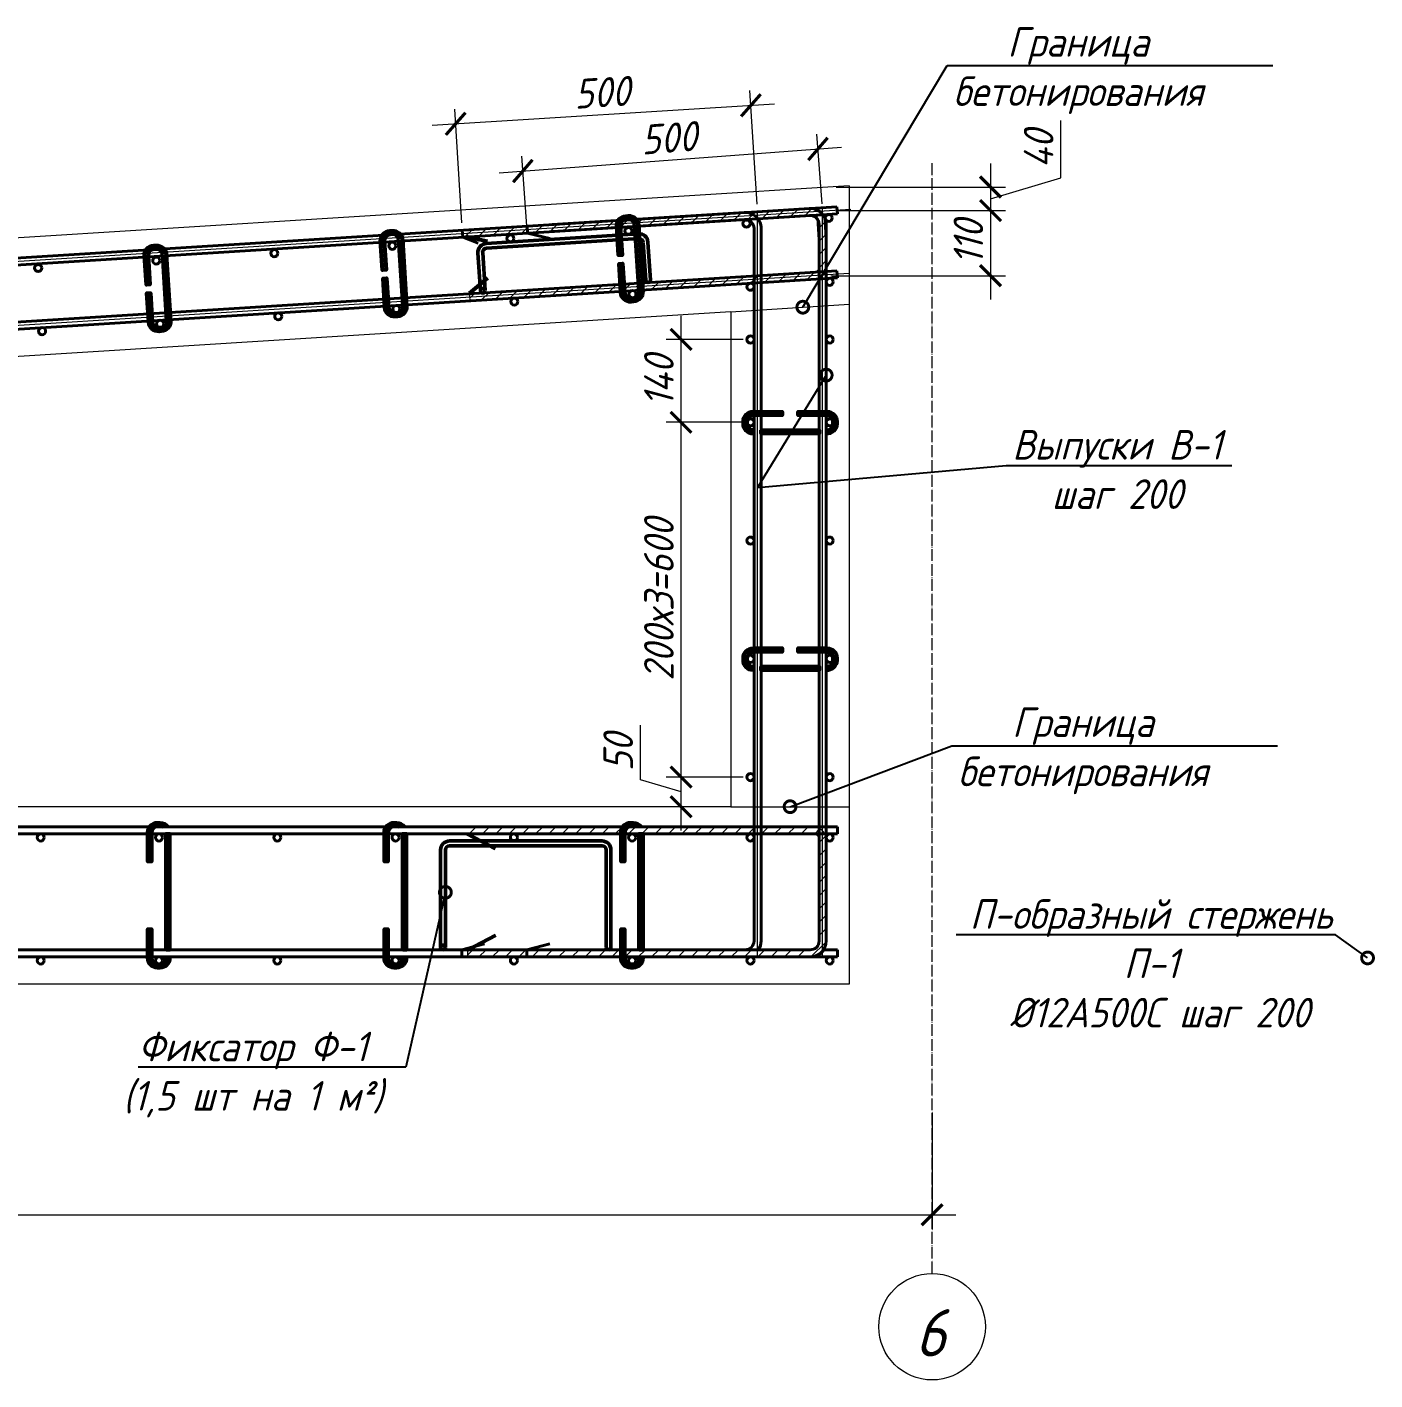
# Model space of a CAD drawing. Header units: millimetres. Extents: x 504091 to 2165846, y 135022 to 442887.
# Drawn here: x 1044621 to 1046900, y 185006 to 187294 of the extents above; entities that cross this region are included whole.
import ezdxf
from ezdxf import colors
from ezdxf.entities.mleader import LeaderData, LeaderLine
from ezdxf.math import Vec2, Vec3

# ---------------------------------------------------------------- set-up
doc = ezdxf.new("R2010")
doc.units = ezdxf.units.MM
doc.linetypes.add('ADSK_Линия сетки', pattern=[25, 20, -2.5, 0, -2.5])
doc.linetypes.add('осеваяX2', pattern=[4, 2.5, -0.5, 0.5, -0.5])
doc.layers.get('Defpoints').update_dxf_attribs({"color": 255})
doc.layers.add('!Defpoints', color=255, linetype='Continuous', lineweight=5, plot=False)
doc.layers.add('SGRAND', color=7, linetype='Continuous')
for name, color, linetype, lineweight in [('Арматура 12', 26, 'Continuous', 50), ('К_Арматура 8', 134, 'Continuous', 50), ('КР_Арматура 12', 174, 'Continuous', 40), ('Монолит тонкий', 204, 'Continuous', 9), ('ОПАЛУБКА', 32, 'Continuous', 30), ('Оси', 165, 'осеваяX2', 13), ('Размер', 7, 'Continuous', 13), ('Размеры КР', 164, 'Continuous', 9)]:
    doc.layers.add(name, color=color, linetype=linetype, lineweight=lineweight)
doc.styles.add('GOST 2.304_new', font='isocpeur.ttf', dxfattribs={"width": 0.9, "oblique": 15})
doc.linetypes.add('зигзаг', pattern='A,0.00254,-5.08,[131,ltypeshp.shx,S=5.08,R=0,X=-5.08,Y=0],-10.16,[131,ltypeshp.shx,S=5.08,R=180,X=5.08,Y=0],-5.08', length=20.32254)
doc.dimstyles.new('SPDS 1_20', dxfattribs={"dimscale": 20, "dimtxt": 2.5, "dimasz": 1.77, "dimexe": 1.25, "dimexo": 0.625, "dimtad": 1, "dimdec": 0, "dimrnd": 0.001, "dimtxsty": 'GOST 2.304_new', "dimblk": 'ARCHTICK', "dimcen": 2.5, "dimdle": 2, "dimclrt": 256, "dimadec": 0, "dimazin": 2, "dimtfac": 0.75, "dimtdec": 0, "dimtmove": 1, "dimatfit": 3, "dimfxl": 0, "dimtolj": 1, "dimlwd": 9, "dimlwe": 9, "dimarcsym": 0})

# ---------------------------------------------------------------- blocks, each defined once
blk = doc.blocks.new('_ArchTick')
at = {"color": 0, "linetype": 'ByBlock', "const_width": 0.15}
blk.add_lwpolyline([(-0.5, -0.5), (0.5, 0.5)], dxfattribs=at)
blk = doc.blocks.new('*D1926')
at = {"layer": 'Defpoints', "color": 0, "lineweight": 20, "transparency": 16777216}
for p in [(1038251.5, 185637.5), (1046151.5, 185470.9), (1046151.5, 185285.4)]:
    blk.add_point(p, dxfattribs=at)
at = {"layer": 'Размеры КР', "color": 0, "lineweight": 9, "transparency": 16777216}
for p, q in [((1038251.5, 185625), (1038251.5, 185260.4)), ((1046151.5, 185458.4), (1046151.5, 185260.4)), ((1038211.5, 185285.4), (1046191.5, 185285.4))]:
    blk.add_line(p, q, dxfattribs=at)
at = {"layer": 'Размеры КР', "color": 0, "lineweight": 9, "transparency": 16777216, "xscale": 35.4, "yscale": 35.4, "zscale": 35.4, "rotation": 180}
blk.add_blockref('_ArchTick', (1038251.5, 185285.4), dxfattribs=at)
at = {"layer": 'Размеры КР', "color": 0, "lineweight": 9, "transparency": 16777216, "xscale": 35.4, "yscale": 35.4, "zscale": 35.4}
blk.add_blockref('_ArchTick', (1046151.5, 185285.4), dxfattribs=at)
at = {"layer": 'Размеры КР', "lineweight": 20, "transparency": 16777216, "insert": (1042201.5, 185322.9), "char_height": 50, "attachment_point": 5, "style": 'GOST 2.304_new'}
blk.add_mtext('\\A1;7900', dxfattribs=at)
blk = doc.blocks.new('_DotSmall')
at = {"color": 0, "linetype": 'ByBlock', "lineweight": 35, "const_width": 0.5}
blk.add_lwpolyline([(-0.0625, 0, 1), (0.0625, 0, 1)], format="xyb", close=True, dxfattribs=at)
blk = doc.blocks.new('*D1929')
at = {"layer": 'Defpoints', "color": 0, "lineweight": 20, "transparency": 16777216}
for p in [(1045727, 186025.4), (1045844.4, 186025.4), (1045811.4, 185975.4)]:
    blk.add_point(p, dxfattribs=at)
at = {"layer": 'Размеры КР', "color": 0, "lineweight": 9, "transparency": 16777216}
for p, q in [((1045658.2, 186021), (1045658.2, 186113.4)), ((1045727, 185935.4), (1045727, 186065.4)), ((1045727, 186000.4), (1045658.2, 186021)), ((1045831.9, 186025.4), (1045702, 186025.4)), ((1045798.9, 185975.4), (1045702, 185975.4))]:
    blk.add_line(p, q, dxfattribs=at)
at = {"layer": 'Размеры КР', "color": 0, "lineweight": 9, "transparency": 16777216, "xscale": 35.4, "yscale": 35.4, "zscale": 35.4}
for p, rotation in [((1045727, 186025.4), 90), ((1045727, 185975.4), 270)]:
    blk.add_blockref('_ArchTick', p, dxfattribs=dict(at, rotation=rotation))
at = {"layer": 'Размеры КР', "lineweight": 20, "transparency": 16777216, "insert": (1045620.7, 186067.2), "char_height": 50, "attachment_point": 5, "rotation": 90, "style": 'GOST 2.304_new'}
blk.add_mtext('\\A1;50', dxfattribs=at)
blk = doc.blocks.new('*D1930')
at = {"layer": 'Defpoints', "color": 0, "lineweight": 20, "transparency": 16777216}
for p in [(1045727, 186625.4), (1045844.4, 186625.4), (1045844.4, 186025.4)]:
    blk.add_point(p, dxfattribs=at)
at = {"layer": 'Размеры КР', "color": 0, "lineweight": 9, "transparency": 16777216}
for p, q in [((1045727, 185985.4), (1045727, 186665.4)), ((1045831.9, 186625.4), (1045702, 186625.4)), ((1045831.9, 186025.4), (1045702, 186025.4))]:
    blk.add_line(p, q, dxfattribs=at)
at = {"layer": 'Размеры КР', "color": 0, "lineweight": 9, "transparency": 16777216, "xscale": 35.4, "yscale": 35.4, "zscale": 35.4}
for p, rotation in [((1045727, 186625.4), 90), ((1045727, 186025.4), 270)]:
    blk.add_blockref('_ArchTick', p, dxfattribs=dict(at, rotation=rotation))
at = {"layer": 'Размеры КР', "lineweight": 20, "transparency": 16777216, "insert": (1045689.5, 186325.4), "char_height": 50, "attachment_point": 5, "rotation": 90, "style": 'GOST 2.304_new'}
blk.add_mtext('\\A1;200х3=600', dxfattribs=at)
blk = doc.blocks.new('*D1931')
at = {"layer": 'Defpoints', "color": 0, "lineweight": 20, "transparency": 16777216}
for p in [(1045727, 186765.4), (1045844.4, 186765.4), (1045844.4, 186625.4)]:
    blk.add_point(p, dxfattribs=at)
at = {"layer": 'Размеры КР', "color": 0, "lineweight": 9, "transparency": 16777216}
for p, q in [((1045727, 186585.4), (1045727, 186805.4)), ((1045831.9, 186765.4), (1045702, 186765.4)), ((1045831.9, 186625.4), (1045702, 186625.4))]:
    blk.add_line(p, q, dxfattribs=at)
at = {"layer": 'Размеры КР', "color": 0, "lineweight": 9, "transparency": 16777216, "xscale": 35.4, "yscale": 35.4, "zscale": 35.4}
for p, rotation in [((1045727, 186765.4), 90), ((1045727, 186625.4), 270)]:
    blk.add_blockref('_ArchTick', p, dxfattribs=dict(at, rotation=rotation))
at = {"layer": 'Размеры КР', "lineweight": 20, "transparency": 16777216, "insert": (1045689.5, 186695.4), "char_height": 50, "attachment_point": 5, "rotation": 90, "style": 'GOST 2.304_new'}
blk.add_mtext('\\A1;140', dxfattribs=at)
blk = doc.blocks.new('*D1932')
at = {"layer": 'Defpoints', "color": 0, "lineweight": 20, "transparency": 16777216}
for p in [(1045958.5, 187087.6), (1045966.4, 186982.4), (1045467.3, 186945.2)]:
    blk.add_point(p, dxfattribs=at)
at = {"layer": 'Размеры КР', "color": 0, "lineweight": 9, "transparency": 16777216}
for p, q in [((1045965.4, 186994.9), (1045956.6, 187112.5)), ((1045419.6, 187047.3), (1045998.4, 187090.5)), ((1045466.4, 186957.6), (1045457.6, 187075.2))]:
    blk.add_line(p, q, dxfattribs=at)
at = {"layer": 'Размеры КР', "color": 0, "lineweight": 9, "transparency": 16777216, "xscale": 35.4, "yscale": 35.4, "zscale": 35.4}
for p, rotation in [((1045958.5, 187087.6), 4.273435833773666), ((1045459.5, 187050.3), 184.2734358337736)]:
    blk.add_blockref('_ArchTick', p, dxfattribs=dict(at, rotation=rotation))
at = {"layer": 'Размеры КР', "lineweight": 20, "transparency": 16777216, "insert": (1045706.2, 187106.3), "char_height": 50, "attachment_point": 5, "rotation": 4.2734, "style": 'GOST 2.304_new'}
blk.add_mtext('\\A1;500', dxfattribs=at)
blk = doc.blocks.new('*D1933')
at = {"layer": 'Defpoints', "color": 0, "lineweight": 20, "transparency": 16777216}
for p in [(1045845.1, 187161.4), (1045856.4, 186981.6), (1045357.2, 186950.3)]:
    blk.add_point(p, dxfattribs=at)
at = {"layer": 'Размеры КР', "color": 0, "lineweight": 9, "transparency": 16777216}
for p, q in [((1045855.6, 186994), (1045843.5, 187186.3)), ((1045306, 187127.6), (1045885, 187163.9)), ((1045356.4, 186962.7), (1045344.3, 187155))]:
    blk.add_line(p, q, dxfattribs=at)
at = {"layer": 'Размеры КР', "color": 0, "lineweight": 9, "transparency": 16777216, "xscale": 35.4, "yscale": 35.4, "zscale": 35.4}
for p, rotation in [((1045845.1, 187161.4), 3.586436138499108), ((1045345.9, 187130.1), 183.5864361384991)]:
    blk.add_blockref('_ArchTick', p, dxfattribs=dict(at, rotation=rotation))
at = {"layer": 'Размеры КР', "lineweight": 20, "transparency": 16777216, "insert": (1045593.1, 187183.2), "char_height": 50, "attachment_point": 5, "rotation": 3.5864, "style": 'GOST 2.304_new'}
blk.add_mtext('\\A1;500', dxfattribs=at)
blk = doc.blocks.new('*D1934')
at = {"layer": 'Defpoints', "color": 0, "lineweight": 20, "transparency": 16777216}
for p in [(1045977, 187023.2), (1045979.5, 186983.3), (1046250.3, 186983.3)]:
    blk.add_point(p, dxfattribs=at)
at = {"layer": 'Размеры КР', "color": 0, "lineweight": 9, "transparency": 16777216}
for p, q in [((1046369.1, 187038.9), (1046369.1, 187135.7)), ((1046250.3, 187063.2), (1046250.3, 186943.3)), ((1046250.3, 187003.2), (1046369.1, 187038.9)), ((1045989.5, 187023.2), (1046275.3, 187023.2)), ((1045992, 186983.3), (1046275.3, 186983.3))]:
    blk.add_line(p, q, dxfattribs=at)
at = {"layer": 'Размеры КР', "color": 0, "lineweight": 9, "transparency": 16777216, "xscale": 35.4, "yscale": 35.4, "zscale": 35.4}
for p, rotation in [((1046250.3, 187023.2), 90), ((1046250.3, 186983.3), 270)]:
    blk.add_blockref('_ArchTick', p, dxfattribs=dict(at, rotation=rotation))
at = {"layer": 'Размеры КР', "lineweight": 20, "transparency": 16777216, "insert": (1046331.6, 187087.3), "char_height": 50, "attachment_point": 5, "rotation": 90, "style": 'GOST 2.304_new'}
blk.add_mtext('\\A1;40', dxfattribs=at)
blk = doc.blocks.new('*D1935')
at = {"layer": 'Defpoints', "color": 0, "lineweight": 20, "transparency": 16777216}
for p in [(1046045.7, 186983.3), (1045968, 186873.3), (1046250.3, 186873.3)]:
    blk.add_point(p, dxfattribs=at)
at = {"layer": 'Размеры КР', "color": 0, "lineweight": 9, "transparency": 16777216}
for p, q in [((1046250.3, 187023.3), (1046250.3, 186833.3)), ((1046058.2, 186983.3), (1046275.3, 186983.3)), ((1045980.5, 186873.3), (1046275.3, 186873.3))]:
    blk.add_line(p, q, dxfattribs=at)
at = {"layer": 'Размеры КР', "color": 0, "lineweight": 9, "transparency": 16777216, "xscale": 35.4, "yscale": 35.4, "zscale": 35.4}
for p, rotation in [((1046250.3, 186983.3), 90), ((1046250.3, 186873.3), 270)]:
    blk.add_blockref('_ArchTick', p, dxfattribs=dict(at, rotation=rotation))
at = {"layer": 'Размеры КР', "lineweight": 20, "transparency": 16777216, "insert": (1046212.8, 186929.5), "char_height": 50, "attachment_point": 5, "rotation": 90, "style": 'GOST 2.304_new'}
blk.add_mtext('\\A1;110', dxfattribs=at)
blk = doc.blocks.new('A$C433aea4c')
at = {"layer": 'К_Арматура 8', "ltscale": 40}
for p, q in [((83.2, 25.5), (83.2, -139.5)), ((91.2, 25.5), (91.2, -139.5)), ((98.2, 40.5), (356.2, 40.5)), ((98.2, 32.5), (356.2, 32.5)), ((363.2, 25.5), (363.2, -139.5)), ((371.2, 25.5), (371.2, -139.5))]:
    blk.add_line(p, q, dxfattribs=at)
blk.add_circle((87.2, -139.5), 4, dxfattribs=at)
for centre, radius, start, end in [((98.2, 25.5), 15, 90, 180), ((98.2, 25.5), 7, 90, 180), ((356.2, 25.5), 15, 0, 90), ((356.2, 25.5), 7, 0, 90), ((367.2, -139.5), 4, 180, 0)]:
    blk.add_arc(centre, radius, start, end, dxfattribs=at)
blk = doc.blocks.new('A$Ce55ac447')
at = {"layer": 'К_Арматура 8', "ltscale": 40}
for p, q in [((-7.2, 21.1), (250.3, 37.5)), ((-6.7, 13.1), (250.8, 29.5)), ((258.2, 23), (262.4, -41.2)), ((266.2, 23.5), (270.4, -40.7)), ((-21.2, 5.1), (-17, -59.1)), ((-13.2, 5.6), (-9, -58.6))]:
    blk.add_line(p, q, dxfattribs=at)
blk.add_circle((-13, -58.8), 4, dxfattribs=at)
for centre, radius, start, end in [((251.2, 22.6), 15, 3.6597, 93.6597), ((251.2, 22.6), 7, 3.6597, 93.6597), ((-6.3, 6.1), 15, 93.6597, 183.6597), ((-6.3, 6.1), 7, 93.6597, 183.6597), ((266.4, -40.9), 4, 183.6597, 3.6597)]:
    blk.add_arc(centre, radius, start, end, dxfattribs=at)

msp = doc.modelspace()

# ---------------------------------------------------------------- hatches: boundary and pattern name
at = {"layer": 'SGRAND', "lineweight": 20}
h = msp.add_hatch(dxfattribs=at)
h.set_pattern_fill('ANSI31', color=256, scale=5)
edge = h.paths.add_edge_path()
edge.add_line((1045363.411, 186939.3502), (1045362.6603, 186951.3267))
edge.add_line((1045362.6603, 186951.3267), (1045945.7183, 186987.8711))
edge.add_arc((1045947.0882, 186966.014), 21.9, 3.5864361, 93.5864361, ccw=False)
edge.add_line((1045968.9454, 186967.3839), (1045973.7162, 186891.2655))
edge.add_arc((1045951.8591, 186889.8956), 21.9, -86.4135639, 3.5864361, ccw=False)
edge.add_line((1045953.2291, 186868.0385), (1045370.1711, 186831.4941))
edge.add_line((1045370.1711, 186831.4941), (1045369.4204, 186843.4706))
edge.add_line((1045369.4204, 186843.4706), (1045952.4784, 186880.015))
edge.add_arc((1045951.8591, 186889.8956), 9.9, 273.5864361, 363.5864361)
edge.add_line((1045961.7397, 186890.5149), (1045956.9689, 186966.6332))
edge.add_arc((1045947.0882, 186966.014), 9.9, 3.5864361, 93.5864361)
edge.add_line((1045946.469, 186975.8946), (1045363.411, 186939.3502))
at = {"layer": 'Размер', "lineweight": 13, "transparency": 33554687}
h = msp.add_hatch(dxfattribs=at)
h.set_pattern_fill('ANSI31', color=256, scale=5)
h.set_pattern_definition([(45, (-18290.05, -22023.362), (-11.22532015, 11.22532015), [])])
edge = h.paths.add_edge_path()
edge.add_line((1045365.475, 185941.3877), (1045950.4603, 185941.3877))
edge.add_arc((1045950.4603, 185919.4877), 21.9, 360, 450, ccw=False)
edge.add_line((1045972.3603, 185919.4877), (1045972.3603, 185743.2877))
edge.add_arc((1045950.4603, 185743.2877), 21.9, 270, 360, ccw=False)
edge.add_line((1045950.4603, 185721.3877), (1045366.2582, 185721.3877))
edge.add_line((1045366.2582, 185721.3877), (1045366.2582, 185733.3877))
edge.add_line((1045366.2582, 185733.3877), (1045950.4603, 185733.3877))
edge.add_arc((1045950.4603, 185743.2877), 9.9, 270, 360)
edge.add_line((1045960.3603, 185743.2877), (1045960.3603, 185919.4877))
edge.add_arc((1045950.4603, 185919.4877), 9.9, 360, 450)
edge.add_line((1045950.4603, 185929.3877), (1045365.475, 185929.3877))
edge.add_line((1045365.475, 185929.3877), (1045365.475, 185941.3877))

# ---------------------------------------------------------------- linework, layer by layer
at = {"layer": '!Defpoints', "lineweight": 20}
for p, q in [((1046013.8624, 186985.4174), (1038993.4328, 186545.3979)), ((1046011.3603, 186877.0486), (1038996.814, 186437.3979))]:
    msp.add_line(p, q, dxfattribs=at)
for points in [[(1045856.3603, 185721.3877), (1045856.3603, 186981.5574)], [(1045966.3603, 185721.3877), (1045966.3603, 186988.4519)]]:
    msp.add_lwpolyline(points, dxfattribs=at)
at = {"layer": 'Арматура 12', "lineweight": 53, "ltscale": 20}
for p, q in [((1045363.411, 186939.3502), (1045400.0097, 186931.8103)), ((1045369.4204, 186843.4706), (1045400.1106, 186869.8097)), ((1045365.475, 185929.3877), (1045412.9013, 185904.6011)), ((1045366.2582, 185733.3877), (1045413.6844, 185758.1743))]:
    msp.add_line(p, q, dxfattribs=at)
for points in [[(1045363.411, 186939.3502, 0, 0, 0), (1045362.6603, 186951.3267, 2, 2, 0), (1045945.7183, 186987.8711, 2, 2, -0.414213562), (1045968.9454, 186967.3839, 2, 2, 0), (1045973.7162, 186891.2655, 2, 2, -0.414213562), (1045953.2291, 186868.0385, 2, 2, 0), (1045370.1711, 186831.4941, 2, 2, 0), (1045369.4204, 186843.4706, 2, 2, 0), (1045952.4784, 186880.015, 2, 2, 0.414213562), (1045961.7397, 186890.5149, 2, 2, 0), (1045956.9689, 186966.6332, 2, 2, 0.414213562), (1045946.469, 186975.8946, 2, 2, 0)], [(1045365.475, 185941.3877, 2, 2, 0), (1045950.4603, 185941.3877, 2, 2, -0.414213562), (1045972.3603, 185919.4877, 2, 2, 0), (1045972.3603, 185743.2877, 2, 2, -0.414213562), (1045950.4603, 185721.3877, 2, 2, 0), (1045366.2582, 185721.3877, 2, 2, 0), (1045366.2582, 185733.3877, 2, 2, 0), (1045950.4603, 185733.3877, 2, 2, 0.414213562), (1045960.3603, 185743.2877, 2, 2, 0), (1045960.3603, 185919.4877, 2, 2, 0.414213562), (1045950.4603, 185929.3877, 2, 2, 0), (1045365.475, 185929.3877, 0, 0, 0)]]:
    msp.add_lwpolyline(points, format="xyseb", close=True, dxfattribs=at)
for points in [[(1045649.1031, 186958.8124, 0.410693838), (1045637.9673, 186968.4286), (1045634.1295, 186968.188, 0.414213562), (1045624.3069, 186957.0518), (1045627.3668, 186908.232), (1045621.3785, 186907.8566), (1045618.3187, 186956.6764, -0.414213562), (1045633.7542, 186974.1763), (1045637.592, 186974.4168, -0.420495668), (1045655.1266, 186958.6251, -0.420495668)], [(1045249.8865, 186933.7907, 0.410693838), (1045238.7507, 186943.4069), (1045234.9129, 186943.1663, 0.414213562), (1045225.0903, 186932.0301), (1045228.1502, 186883.2103), (1045222.1619, 186882.8349), (1045219.102, 186931.6547, -0.414213562), (1045234.5376, 186949.1546), (1045238.3753, 186949.3951, -0.420495668), (1045255.91, 186933.6034, -0.420495668)], [(1044850.6698, 186908.769, 0.410693838), (1044839.534, 186918.3852), (1044835.6963, 186918.1446, 0.414213562), (1044825.8737, 186907.0084), (1044828.9335, 186858.1886), (1044822.9453, 186857.8132), (1044819.8854, 186906.633, -0.414213562), (1044835.321, 186924.1329), (1044839.1587, 186924.3734, -0.420495668), (1044856.6934, 186908.5817, -0.420495668)], [(1045662.015, 186848.7228), (1045662.1248, 186846.9701, -0.414213562), (1045646.6893, 186829.4703), (1045642.8515, 186829.2297, -0.414213562), (1045625.3517, 186844.6653), (1045622.2909, 186893.4993), (1045628.2792, 186893.8747), (1045631.3399, 186845.0406, 0.414213562), (1045642.4762, 186835.218), (1045646.3139, 186835.4585, 0.414213562), (1045656.1366, 186846.5948), (1045656.0267, 186848.3475)], [(1045262.7983, 186823.7011), (1045262.9082, 186821.9484, -0.414213562), (1045247.4726, 186804.4486), (1045243.6349, 186804.208, -0.414213562), (1045226.1351, 186819.6436), (1045223.0743, 186868.4776), (1045229.0625, 186868.853), (1045232.1233, 186820.0189, 0.414213562), (1045243.2596, 186810.1963), (1045247.0973, 186810.4368, 0.414213562), (1045256.9199, 186821.5731), (1045256.8101, 186823.3258)], [(1044863.5817, 186798.6794), (1044863.6916, 186796.9267, -0.414213562), (1044848.256, 186779.4269), (1044844.4183, 186779.1863, -0.414213562), (1044826.9184, 186794.6219), (1044823.8577, 186843.4559), (1044829.8459, 186843.8313), (1044832.9067, 186794.9972, 0.414213562), (1044844.0429, 186785.1746), (1044847.8807, 186785.4151, 0.414213562), (1044857.7033, 186796.5514), (1044857.5935, 186798.3041)], [(1045850.3603, 186606.3332), (1045848.8603, 186606.3332, -0.414213562), (1045832.3603, 186622.8332), (1045832.3603, 186626.6785, -0.414213562), (1045848.8603, 186643.1785), (1045897.7902, 186643.1785), (1045897.7902, 186637.1785), (1045848.8603, 186637.1785, 0.414213562), (1045838.3603, 186626.6785), (1045838.3603, 186622.8332, 0.414213562), (1045848.8603, 186612.3332), (1045850.3603, 186612.3332)], [(1045972.3603, 186612.4389, 0.460305877), (1045984.3603, 186622.8332), (1045984.3603, 186626.6785, 0.414213562), (1045973.8603, 186637.1785), (1045924.9447, 186637.1785), (1045924.9447, 186643.1785), (1045973.8603, 186643.1785, -0.414213562), (1045990.3603, 186626.6785), (1045990.3603, 186622.8332, -0.441038441), (1045972.3603, 186606.3845, -0.242110317)], [(1045850.3603, 186206.3332), (1045848.8603, 186206.3332, -0.414213562), (1045832.3603, 186222.8332), (1045832.3603, 186226.6785, -0.414213562), (1045848.8603, 186243.1785), (1045897.7902, 186243.1785), (1045897.7902, 186237.1785), (1045848.8603, 186237.1785, 0.414213562), (1045838.3603, 186226.6785), (1045838.3603, 186222.8332, 0.414213562), (1045848.8603, 186212.3332), (1045850.3603, 186212.3332)], [(1045972.3603, 186212.4389, 0.460305877), (1045984.3603, 186222.8332), (1045984.3603, 186226.6785, 0.414213562), (1045973.8603, 186237.1785), (1045924.9447, 186237.1785), (1045924.9447, 186243.1785), (1045973.8603, 186243.1785, -0.414213562), (1045990.3603, 186226.6785), (1045990.3603, 186222.8332, -0.441038441), (1045972.3603, 186206.3845, -0.242110317)], [(1044850.1788, 185941.3877, 0.106610568), (1044845.8665, 185942.2916), (1044842.0213, 185942.2916, 0.414213562), (1044831.5213, 185931.7916), (1044831.5213, 185882.8759), (1044825.5213, 185882.8759), (1044825.5213, 185931.7916, -0.414213562), (1044842.0213, 185948.2916), (1044845.8665, 185948.2916, -0.242110317), (1044859.3002, 185941.3877, -0.242110317)], [(1045250.1788, 185941.3877, 0.106610568), (1045245.8665, 185942.2916), (1045242.0213, 185942.2916, 0.414213562), (1045231.5213, 185931.7916), (1045231.5213, 185882.8759), (1045225.5213, 185882.8759), (1045225.5213, 185931.7916, -0.414213562), (1045242.0213, 185948.2916), (1045245.8665, 185948.2916, -0.242110317), (1045259.3002, 185941.3877, -0.242110317)], [(1045650.1788, 185941.3877, 0.106610568), (1045645.8665, 185942.2916), (1045642.0213, 185942.2916, 0.414213562), (1045631.5213, 185931.7916), (1045631.5213, 185882.8759), (1045625.5213, 185882.8759), (1045625.5213, 185931.7916, -0.414213562), (1045642.0213, 185948.2916), (1045645.8665, 185948.2916, -0.242110317), (1045659.3002, 185941.3877, -0.242110317)], [(1044862.3665, 185721.3877), (1044862.3665, 185719.6316, -0.414213562), (1044845.8665, 185703.1316), (1044842.0213, 185703.1316, -0.414213562), (1044825.5213, 185719.6316), (1044825.5213, 185768.5614), (1044831.5213, 185768.5614), (1044831.5213, 185719.6316, 0.414213562), (1044842.0213, 185709.1316), (1044845.8665, 185709.1316, 0.414213562), (1044856.3665, 185719.6316), (1044856.3665, 185721.3877)], [(1045262.3665, 185721.3877), (1045262.3665, 185719.6316, -0.414213562), (1045245.8665, 185703.1316), (1045242.0213, 185703.1316, -0.414213562), (1045225.5213, 185719.6316), (1045225.5213, 185768.5614), (1045231.5213, 185768.5614), (1045231.5213, 185719.6316, 0.414213562), (1045242.0213, 185709.1316), (1045245.8665, 185709.1316, 0.414213562), (1045256.3665, 185719.6316), (1045256.3665, 185721.3877)], [(1045662.3665, 185721.3877), (1045662.3665, 185719.6316, -0.414213562), (1045645.8665, 185703.1316), (1045642.0213, 185703.1316, -0.414213562), (1045625.5213, 185719.6316), (1045625.5213, 185768.5614), (1045631.5213, 185768.5614), (1045631.5213, 185719.6316, 0.414213562), (1045642.0213, 185709.1316), (1045645.8665, 185709.1316, 0.414213562), (1045656.3665, 185719.6316), (1045656.3665, 185721.3877)]]:
    msp.add_lwpolyline(points, format="xyb", dxfattribs=at)
for points in [[(1045656.1366, 186846.5948), (1045649.1031, 186958.8124)], [(1045655.0831, 186959.3186), (1045662.1248, 186846.9701)], [(1045256.9199, 186821.5731), (1045249.8865, 186933.7907)], [(1045255.8665, 186934.2969), (1045262.9082, 186821.9484)], [(1044857.7033, 186796.5514), (1044850.6698, 186908.769)], [(1044856.6499, 186909.2752), (1044863.6916, 186796.9267)]]:
    msp.add_lwpolyline(points, dxfattribs=at)
for points in [[(1045862.3603, 186612.3332), (1045960.3603, 186612.3332), (1045960.3603, 186606.3332), (1045862.3603, 186606.3332)], [(1045862.3603, 186212.3332), (1045960.3603, 186212.3332), (1045960.3603, 186206.3332), (1045862.3603, 186206.3332)], [(1044856.3665, 185733.3877), (1044856.3665, 185929.3877), (1044862.3665, 185929.3877), (1044862.3665, 185733.3877)], [(1045256.3665, 185733.3877), (1045256.3665, 185929.3877), (1045262.3665, 185929.3877), (1045262.3665, 185733.3877)], [(1045656.3665, 185733.3877), (1045656.3665, 185929.3877), (1045662.3665, 185929.3877), (1045662.3665, 185733.3877)]]:
    msp.add_lwpolyline(points, close=True, dxfattribs=at)
at = {"layer": 'КР_Арматура 12', "ltscale": 12}
for p, q in [((1045990.6488, 186989.9742), (1038993.2449, 186551.3979)), ((1045991.3994, 186977.9977), (1043786.422, 186839.7963)), ((1045991.3994, 186977.9977), (1045966.8279, 186976.4576)), ((1045991.3994, 186977.9977), (1045990.6488, 186989.9742)), ((1045357.1625, 186950.2692), (1045357.9131, 186938.2927)), ((1045467.3395, 186945.1512), (1045466.5888, 186957.1277)), ((1045357.9131, 186938.2927), (1045383.9048, 186928.1513)), ((1045467.3395, 186945.1512), (1045505.2593, 186936.3701)), ((1045990.6488, 186881.7623), (1043772.3603, 186742.7266)), ((1045991.3994, 186869.7858), (1045990.6488, 186881.7623)), ((1045991.3603, 185941.3877), (1041152.3603, 185941.3877)), ((1045991.3603, 185941.3877), (1045991.3603, 185929.3877)), ((1045991.3603, 185929.3877), (1041152.3603, 185929.3877)), ((1045356.3603, 185733.3877), (1045394.9381, 185743.6514)), ((1045466.3603, 185733.3877), (1045504.9381, 185743.6514)), ((1045466.3603, 185733.3877), (1045466.3603, 185721.3877)), ((1045945.3603, 185733.3877), (1045835.3603, 185733.3877)), ((1045991.3603, 185733.3877), (1045967.8102, 185733.3877)), ((1045991.3603, 185733.3877), (1045991.3603, 185721.3877)), ((1045991.3603, 185721.3877), (1037116.4028, 185721.3877))]:
    msp.add_line(p, q, dxfattribs=at)
for points in [[(1045857.8102, 185733.3877, 0.148331477), (1045862.3603, 185748.3877), (1045862.3603, 186953.1882, 0.432668378), (1045833.6713, 186980.1353), (1045509.0332, 186959.788)], [(1045876.663, 185721.3877), (1045945.3603, 185721.3877, 0.414213562), (1045972.3603, 185748.3877), (1045972.3603, 186960.0827, 0.432668378), (1045943.6713, 186987.0298), (1045856.0773, 186981.5397)], [(1045876.663, 185733.3877), (1045945.3603, 185733.3877, 0.414213562), (1045960.3603, 185748.3877), (1045960.3603, 186960.0827, 0.432668378), (1045944.422, 186975.0533), (1045856.8279, 186969.5632)], [(1043787.3603, 185733.3877), (1045835.3603, 185733.3877, 0.414213562), (1045850.3603, 185748.3877), (1045850.3603, 186953.1882, 0.432668378), (1045834.422, 186968.1588), (1045509.7839, 186947.8115)], [(1037520.2097, 185721.3877), (1045835.3603, 185721.3877, 0.000004021), (1045835.3607, 185721.3877, 0.000004021)]]:
    msp.add_lwpolyline(points, format="xyb", dxfattribs=at)
for points in [[(1045991.3994, 186869.7858), (1043772.3603, 186730.7031)], [(1045356.3603, 185721.3877), (1045356.3603, 185733.3877)]]:
    msp.add_lwpolyline(points, dxfattribs=at)
for centre in [(1045976.6707, 186970.9367), (1045638.0616, 186948.8591), (1045837.6699, 186961.37), (1045238.845, 186923.8374), (1045438.4533, 186936.3483), (1044839.6284, 186898.8157), (1045039.2367, 186911.3266), (1044640.0201, 186886.3049), (1045844.3646, 186854.5587), (1045978.3635, 186862.957), (1045445.1479, 186829.537), (1045644.7562, 186842.0479), (1045045.9313, 186804.5153), (1045245.5396, 186817.0262), (1044646.7147, 186779.4936), (1044846.323, 186792.0045), (1045844.3603, 186765.3979), (1045978.3603, 186765.3979), (1045844.3603, 186625.3979), (1045978.3603, 186625.3979), (1045844.3603, 186425.3979), (1045978.3603, 186425.3979), (1045844.3603, 186225.3979), (1045978.3603, 186225.3979), (1045844.3603, 186025.3979), (1045978.3603, 186025.3979), (1044644.3603, 185923.3877), (1044844.3603, 185923.3877), (1045044.3603, 185923.3877), (1045244.3603, 185923.3877), (1045444.3603, 185923.3877), (1045644.3603, 185923.3877), (1045844.3603, 185923.3877), (1045978.3603, 185923.3877), (1044644.3603, 185715.3877), (1044844.3603, 185715.3877), (1045044.3603, 185715.3877), (1045244.3603, 185715.3877), (1045444.3603, 185715.3877), (1045644.3603, 185715.3877), (1045844.3603, 185715.3877), (1045978.3603, 185715.3877)]:
    msp.add_circle(centre, 6, dxfattribs=at)
at = {"layer": 'Монолит тонкий', "lineweight": 15, "ltscale": 100}
for p, q in [((1046011.3603, 187025.3391), (1038992.1804, 186585.3979)), ((1046011.3603, 187025.3391), (1046011.3603, 185675.3979)), ((1045811.3603, 186812.4112), (1043811.3603, 186687.0572)), ((1045811.3603, 186812.4112), (1045811.3603, 185975.3979)), ((1045811.3603, 185975.3979), (1043811.3603, 185975.3979)), ((1046011.3603, 185675.3979), (1036891.2412, 185675.3979))]:
    msp.add_line(p, q, dxfattribs=at)
at = {"layer": 'Оси', "linetype": 'ADSK_Линия сетки'}
msp.add_line((1046151.5111, 185186.0738), (1046151.5111, 187065.3979), dxfattribs=at)
at = {"layer": 'Размеры КР', "lineweight": 20}
for p, q in [((1045445.7022, 186955.8186), (1045862.3603, 186981.9335)), ((1037525.4349, 185721.3877), (1045862.3603, 185721.3877)), ((1045888.4838, 185721.3877), (1045972.3603, 185721.3877))]:
    msp.add_line(p, q, dxfattribs=at)
at = {"layer": 'Размеры КР', "linetype": 'зигзаг', "lineweight": 20}
for p, q in [((1045811.3603, 186812.4112), (1046011.3603, 186824.9466)), ((1045811.3603, 185975.3979), (1046011.3603, 185975.3979))]:
    msp.add_line(p, q, dxfattribs=at)
at = {"layer": 'Размеры КР', "lineweight": 20}
msp.add_circle((1046151.5111, 185096.0738), 90, dxfattribs=at)

# ---------------------------------------------------------------- block references
at = {"layer": 'ОПАЛУБКА', "ltscale": 50}
msp.add_blockref('A$C433aea4c', (1045237.2856, 185876.9369), dxfattribs=at)
at = {"layer": 'Размеры КР', "lineweight": 20}
msp.add_blockref('A$Ce55ac447', (1045404.8351, 186906.6716), dxfattribs=at)

# ---------------------------------------------------------------- texts
at = {"layer": 'Оси', "insert": (1046148.627, 185085.8435), "char_height": 80, "width": 98.28, "attachment_point": 5, "line_spacing_factor": 1.022766, "style": 'GOST 2.304_new'}
msp.add_mtext('\\pt20.5712,41.1432,61.7144,82.2856,102.8568,123.4288,144,164.5712,185.1432,205.7144,226.2856,246.8568,267.4288,288,308.5712,329.1432,349.7144,370.2856,390.8568,411.4288,432,452.5712,473.1432,493.7144,514.2856,534.8568,555.4288,576,596.5712,617.1432,637.7144,658.2856;6', dxfattribs=at)

# ---------------------------------------------------------------- dimensions: what is measured, and where the dimension line sits
at = {"layer": 'Размеры КР', "lineweight": 20}
for p1, p2, distance, picture, middle in [((1045357.1625, 186950.2692), (1045856.3603, 186981.5574), 180.1811, '*D1933', (1045593.1445, 187183.1681)), ((1045467.3395, 186945.1512), (1045966.3603, 186982.4401), 105.4201, '*D1932', (1045706.2, 187106.3184))]:
    dim = msp.add_aligned_dim(p1=p1, p2=p2, distance=distance, dimstyle='SPDS 1_20', dxfattribs=at)
    dim.commit()
    dim.dimension.update_dxf_attribs({"geometry": picture, "text_midpoint": middle})
for base, p1, p2, picture, middle in [((1046250.3006, 186983.2652), (1045977.0221, 187023.1868), (1045979.5243, 186983.2652), '*D1934', (1046331.5506, 187051.351)), ((1045726.9987, 186765.3979), (1045844.3603, 186625.3979), (1045844.3603, 186765.3979), '*D1931', (1045689.4987, 186695.3979)), ((1045726.9987, 186025.3979), (1045811.3603, 185975.3979), (1045844.3603, 186025.3979), '*D1929', (1045620.7487, 186033.5229))]:
    dim = msp.add_linear_dim(base=base, p1=p1, p2=p2, angle=90, dimstyle='SPDS 1_20', dxfattribs=at)
    dim.commit()
    dim.dimension.update_dxf_attribs({"geometry": picture, "text_midpoint": middle})
dim = msp.add_linear_dim(base=(1046250.3006, 186873.329), p1=(1046045.6939, 186983.2652), p2=(1045967.9996, 186873.329), angle=90, dimstyle='SPDS 1_20', dxfattribs=at)
dim.commit()
dim.dimension.update_dxf_attribs({"geometry": '*D1935', "text_midpoint": (1046250.3006, 186929.5196), "dimtype": 160})
dim = msp.add_linear_dim(base=(1045726.9987, 186625.3979), p1=(1045844.3603, 186025.3979), p2=(1045844.3603, 186625.3979), angle=90, text='200х3=<>', dimstyle='SPDS 1_20', dxfattribs=at)
dim.commit()
dim.dimension.update_dxf_attribs({"geometry": '*D1930', "text_midpoint": (1045689.4987, 186325.3979)})
dim = msp.add_linear_dim(base=(1046151.5111, 185285.4442), p1=(1038251.5111, 185637.5175), p2=(1046151.5111, 185470.9225), dimstyle='SPDS 1_20', dxfattribs=at)
dim.commit()
dim.dimension.update_dxf_attribs({"geometry": '*D1926', "text_midpoint": (1042201.5111, 185322.9442)})

# ---------------------------------------------------------------- leaders
at = {"layer": 'Размер', "ltscale": 20}
ml = msp.add_multileader_mtext('Standard', dxfattribs=at)
ml.set_content('\\A1;Граница бетонирования', color=256, style='GOST 2.304_new')
ml.set_leader_properties()
ml.set_arrow_properties(name='DOTSMALL')
ml.build(insert=Vec2(0, 0))
ml.multileader.update_dxf_attribs({"text_left_attachment_type": 6, "text_right_attachment_type": 6, "arrow_head_size": 40})
ctx = ml.context
ctx.base_point, ctx.char_height, ctx.arrow_head_size, ctx.landing_gap_size, ctx.plane_origin = Vec3(1046184.734, 187228.6749), 50, 40, 0, Vec3(1024554.3347, 333402.4983)
ctx.left_attachment, ctx.right_attachment, ctx.text_align_type = 6, 6, 1
notes = []
notes.append((ctx, [(1, (1, 1, 0), (1046176.734, 187228.6749), (1, 0), 8, [(1, [(1045932.8922, 186820.0285)], 0, [])])]))
ctx.mtext.insert, ctx.mtext.rotation, ctx.mtext.width, ctx.mtext.alignment, ctx.mtext.flow_direction = Vec3(1046398.4328, 187293.6749), 6.283185307, 537.489827, 2, 5
ml = msp.add_multileader_mtext('Standard', dxfattribs=at)
ml.set_content('\\A1;Выпуски В-1\\Pшаг 200', color=256, style='GOST 2.304_new')
ml.set_leader_properties()
ml.set_arrow_properties(name='DOTSMALL')
ml.build(insert=Vec2(0, 0))
ml.multileader.update_dxf_attribs({"text_left_attachment_type": 6, "text_right_attachment_type": 6, "arrow_head_size": 40})
ctx = ml.context
ctx.base_point, ctx.char_height, ctx.arrow_head_size, ctx.landing_gap_size, ctx.plane_origin = Vec3(1046284.4502, 186552.3226), 50, 40, 0, Vec3(1024466.6983, 332858.4077)
ctx.left_attachment, ctx.right_attachment, ctx.text_align_type = 6, 6, 1
notes.append((ctx, [(1, (1, 1, 0), (1046276.4502, 186552.3226), (1, 0), 8, [(0, [(1045972.3603, 186705.2074), (1045856.3603, 186514.9416)], 0, [])])]))
ctx.mtext.insert, ctx.mtext.rotation, ctx.mtext.width, ctx.mtext.alignment, ctx.mtext.flow_direction = Vec3(1046464.3477, 186612.3226), 6.283185307, 537.489827, 2, 5
ml = msp.add_multileader_mtext('Standard', dxfattribs=at)
ml.set_content('\\A1;Граница бетонирования', color=256, style='GOST 2.304_new')
ml.set_leader_properties()
ml.set_arrow_properties(name='DOTSMALL')
ml.build(insert=Vec2(0, 0))
ml.multileader.update_dxf_attribs({"text_left_attachment_type": 6, "text_right_attachment_type": 6, "arrow_head_size": 40})
ctx = ml.context
ctx.base_point, ctx.char_height, ctx.arrow_head_size, ctx.landing_gap_size, ctx.plane_origin = Vec3(1046192.7531, 186078.3959), 50, 40, 0, Vec3(1024466.6983, 332010.7161)
ctx.left_attachment, ctx.right_attachment, ctx.text_align_type = 6, 6, 1
notes.append((ctx, [(1, (1, 1, 0), (1046184.7531, 186078.3959), (1, 0), 8, [(1, [(1045911.3603, 185975.3979)], 0, [])])]))
ctx.mtext.insert, ctx.mtext.rotation, ctx.mtext.width, ctx.mtext.alignment, ctx.mtext.flow_direction = Vec3(1046406.4518, 186143.3959), 6.283185307, 537.489827, 2, 5
ml = msp.add_multileader_mtext('Standard', dxfattribs=at)
ml.set_content('\\A1;Фиксатор Ф-1 \\P(1,5 шт на 1 м²)', color=256, style='GOST 2.304_new')
ml.set_leader_properties()
ml.set_arrow_properties(name='DOTSMALL')
ml.build(insert=Vec2(0, 0))
ml.multileader.update_dxf_attribs({"text_left_attachment_type": 6, "text_right_attachment_type": 6, "arrow_head_size": 40})
ctx = ml.context
ctx.base_point, ctx.char_height, ctx.arrow_head_size, ctx.landing_gap_size, ctx.plane_origin = Vec3(1044752.1154, 185534.8701), 50, 40, 0, Vec3(1044057.3739, 214785.3346)
ctx.left_attachment, ctx.right_attachment, ctx.text_align_type = 6, 6, 1
notes.append((ctx, [(0, (1, 1, 0), (1045261.8335, 185534.8701), (-1, 0), 8, [(1, [(1045328.4925, 185830.5871)], 0, [])])]))
ctx.mtext.insert, ctx.mtext.rotation, ctx.mtext.width, ctx.mtext.alignment, ctx.mtext.flow_direction = Vec3(1045002.9744, 185594.8701), 6.283185307, 543.43425, 2, 5
ml = msp.add_multileader_mtext('Standard', dxfattribs=at)
ml.set_content('\\A1;П-образный стержень П-1\\P %%C12А500С шаг 200', color=256, style='GOST 2.304_new')
ml.set_leader_properties()
ml.set_arrow_properties(name='DOTSMALL')
ml.build(insert=Vec2(0, 0))
ml.multileader.update_dxf_attribs({"text_left_attachment_type": 6, "text_right_attachment_type": 6, "arrow_head_size": 40})
ctx = ml.context
ctx.base_point, ctx.char_height, ctx.arrow_head_size, ctx.landing_gap_size, ctx.plane_origin = Vec3(1046218.4845, 185758.8307), 50, 40, 0, Vec3(1044281.1988, 215464.1002)
ctx.left_attachment, ctx.right_attachment, ctx.text_align_type = 6, 6, 1
notes.append((ctx, [(0, (1, 1, 0), (1046833.4718, 185758.8307), (-1, 0), 8, [(1, [(1046887.7163, 185719.6548)], 0, [])])]))
ctx.mtext.insert, ctx.mtext.rotation, ctx.mtext.width, ctx.mtext.alignment, ctx.mtext.flow_direction = Vec3(1046521.9782, 185818.8307), 6.283185307, 627.027399, 2, 5
for ctx, leaders in notes:
    for number, flags, end, landing, length, lines in leaders:
        leader = LeaderData()
        leader.index, (leader.has_last_leader_line, leader.has_dogleg_vector, leader.attachment_direction) = number, flags
        leader.last_leader_point, leader.dogleg_vector, leader.dogleg_length = Vec3(end), Vec3(landing), length
        for number, points, colour, breaks in lines:
            line = LeaderLine()
            line.index, line.vertices, line.color, line.breaks = number, Vec3.list(points), colors.encode_raw_color(colour), breaks
            leader.lines.append(line)
        ctx.leaders.append(leader)

doc.saveas('drawing.dxf')
